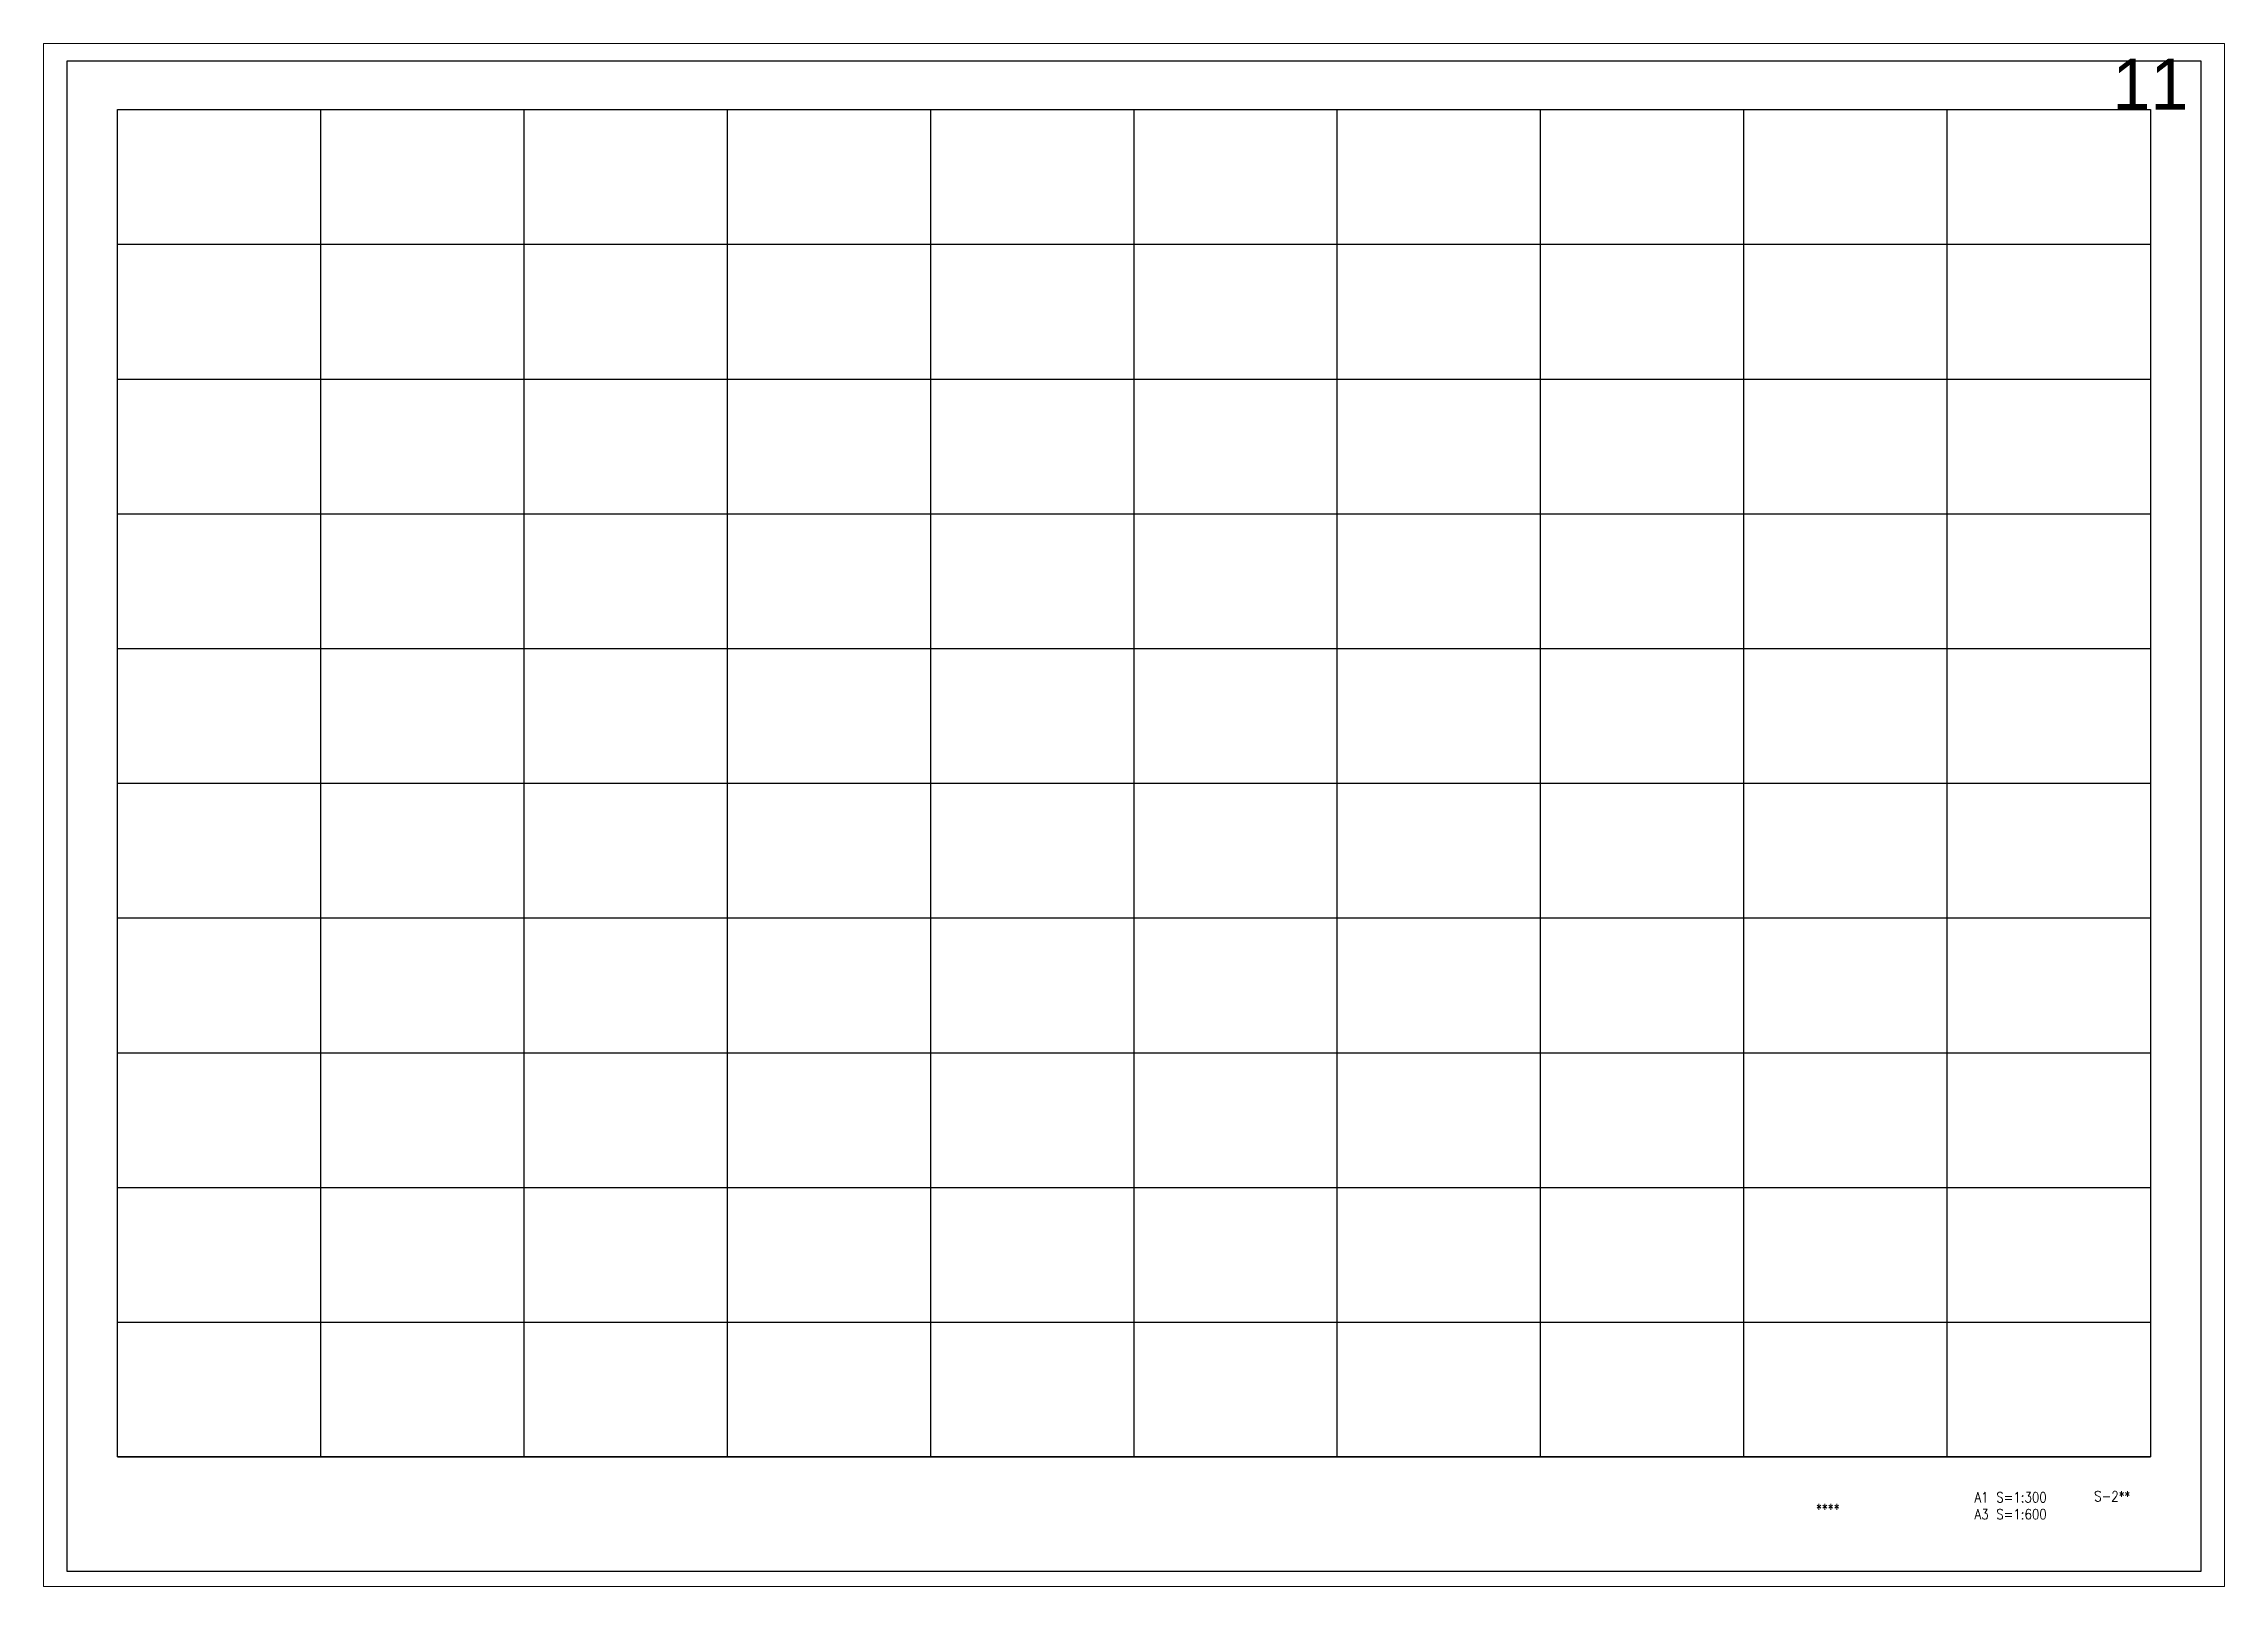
# Paper-space layout '11' of a CAD drawing. Extents: x -23 to 863, y -16 to 610.
# The model-space entities are those that its viewports show. They can reach past a viewport. Long polylines and large blocks are cut down to what shows.
import ezdxf
from ezdxf.enums import TextEntityAlignment as Align

# ---------------------------------------------------------------- set-up
doc = ezdxf.new("R2010")
doc.units = 0
doc.header["$MEASUREMENT"] = 0
doc.layers.get('Defpoints').update_dxf_attribs({"color": 251, "linetype": 'CONTINUOUS'})
doc.layers.add('99_レイアウト枠', color=251, linetype='CONTINUOUS', plot=False)
doc.layers.add('99_頁番号', color=6, linetype='CONTINUOUS')
doc.styles.add('DRACAD', font='txt', dxfattribs={"width": 0.85, "bigfont": 'extfont2'})
doc.styles.get("Standard").update_dxf_attribs({"font": 'Osaka.ttc'})

msp = doc.modelspace()

# ---------------------------------------------------------------- linework, layer by layer
at = {"layer": '99_レイアウト枠'}
for p, q in [((122000, -54900), (122000, -1900)), ((130000, -54900), (130000, -1900)), ((138000, -54900), (138000, -1900)), ((146000, -54900), (146000, -1900)), ((154000, -54900), (154000, -1900)), ((162000, -54900), (162000, -1900)), ((170000, -54900), (170000, -1900)), ((178000, -54900), (178000, -1900)), ((186000, -54900), (186000, -1900)), ((194000, -54900), (194000, -1900)), ((122000, -7200), (202000, -7200)), ((122000, -12500), (202000, -12500)), ((122000, -17800), (202000, -17800)), ((122000, -23100), (202000, -23100)), ((122000, -28400), (202000, -28400)), ((122000, -33700), (202000, -33700)), ((122000, -39000), (202000, -39000)), ((122000, -44300), (202000, -44300)), ((122000, -49600), (202000, -49600)), ((122000, -54900), (202000, -54900))]:
    msp.add_line(p, q, dxfattribs=at)
for points in [[(120000, -59400), (204000, -59400), (204000, 0), (120000, 0)], [(122000, -1900), (202000, -1900), (202000, -54900), (122000, -54900)]]:
    msp.add_lwpolyline(points, close=True, dxfattribs=at)

# ---------------------------------------------------------------- texts
msp.add_text('11', height=2000, dxfattribs=at).set_placement((202000, -1900), align=Align.CENTER)
at = {"layer": '99_頁番号', "char_height": 400, "attachment_point": 5, "style": 'DRACAD'}
for s, insert in [('A1 S=1:300^JA3 S=1:600', (196500, -56824.3)), ('{S-2**}', (200500, -56450)), ('{  ****  }', (189000, -56950))]:
    msp.add_mtext(s, dxfattribs=dict(at, insert=insert))

psp = doc.layouts.new('11')

# ---------------------------------------------------------------- viewports
at = {"layer": 'Defpoints'}
psp.add_viewport(center=(420, 297), size=(885.46, 626.16), view_center_point=(162000, -29650), view_height=60690, dxfattribs=at)

doc.saveas('drawing.dxf')
